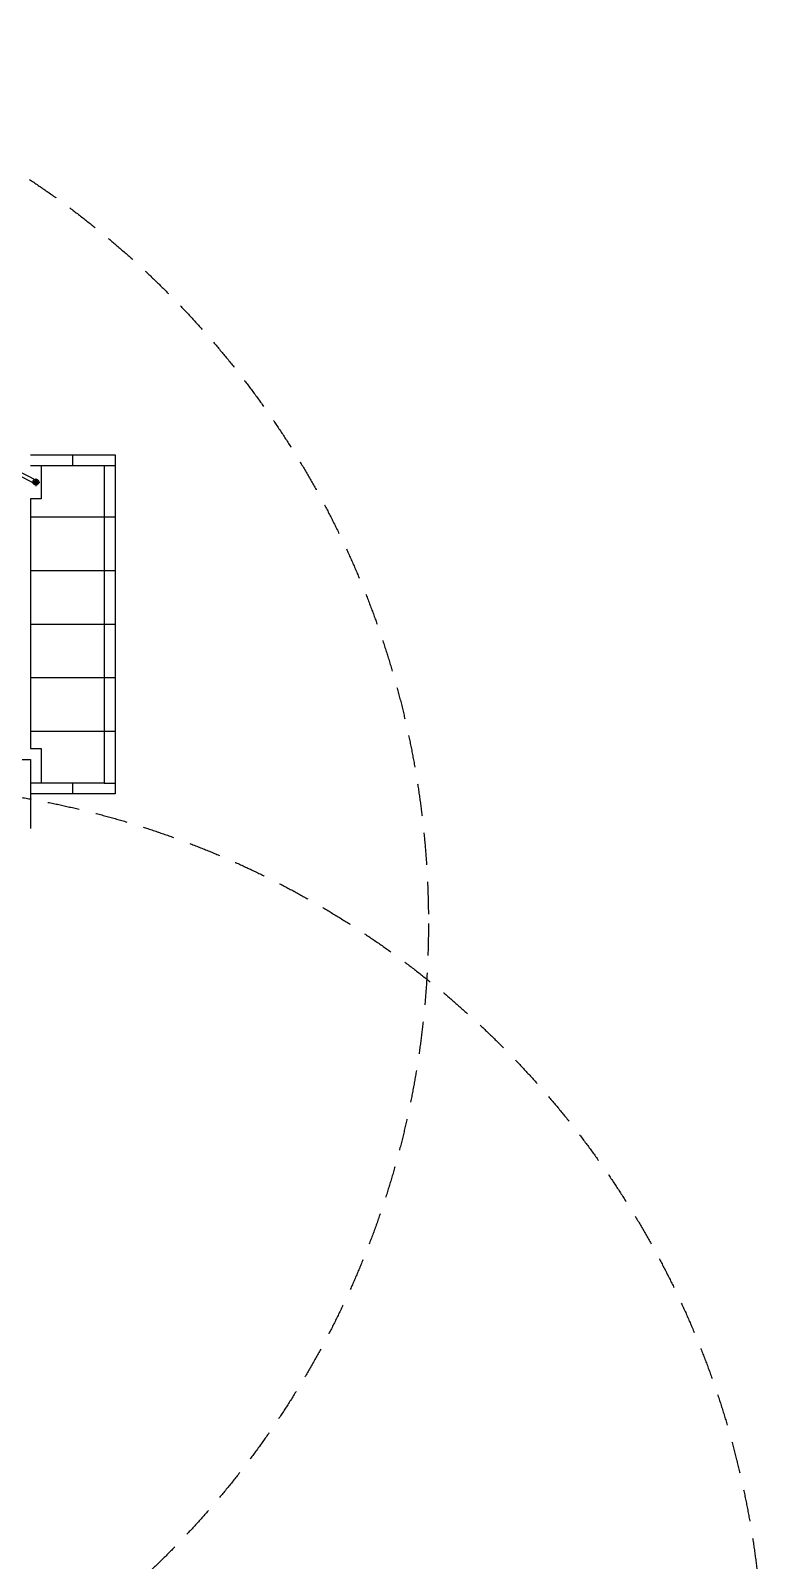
# Model space of a CAD drawing. Header units: millimetres. Extents: x 0 to 168200, y 0 to 118800.
# Drawn here: x 113260 to 133783, y 42465 to 85300 of the extents above; entities that cross this region are included whole.
import ezdxf

# ---------------------------------------------------------------- set-up
doc = ezdxf.new("R2010")
doc.units = ezdxf.units.MM
doc.header["$LTSCALE"] = 200
doc.linetypes.add('CEN-GAUN', pattern=[32.2, 30, -1, 0.2, -1])
doc.linetypes.add('HID', pattern=[2.3, 1.5, -0.8])
doc.layers.add('BACK', color=8, linetype='Continuous')
doc.layers.add('CEN', color=1, linetype='CEN-GAUN')

# ---------------------------------------------------------------- blocks, each defined once
blk = doc.blocks.new('A$C03004CA7')
at = {"layer": 'BACK'}
for p, q in [((-105, 0), (105, 0)), ((0, -105), (0, 105))]:
    blk.add_line(p, q, dxfattribs=at)
for radius in [80, 50]:
    blk.add_circle((0, 0), radius, dxfattribs=at)

msp = doc.modelspace()

# ---------------------------------------------------------------- linework, layer by layer
at = {"layer": 'BACK'}
for p, q in [((114442.5, 73125), (114442.5, 73425)), ((115325, 73125), (115625, 73125)), ((115625, 71675), (113260, 71675)), ((115625, 70175), (113260, 70175)), ((115625, 68675), (113260, 68675)), ((115625, 67175), (113260, 67175)), ((115625, 65675), (113260, 65675)), ((112935, 64895), (113260, 64895)), ((113260, 64895), (113260, 62955)), ((114442.5, 63925), (114442.5, 64225)), ((115325, 64225), (115625, 64225))]:
    msp.add_line(p, q, dxfattribs=at)
for points in [[(113260, 73425), (115625, 73425), (115625, 63925), (113260, 63925)], [(113424.6, 72700.4), (112869, 72989.1)], [(113378.5, 72611.6), (112881.1, 72870.1)], [(113260, 73125), (115325, 73125), (115325, 64225), (113260, 64225)], [(113560, 73125), (113560, 72190), (113260, 72190), (113260, 65195), (113560, 65195), (113560, 64225)]]:
    msp.add_lwpolyline(points, dxfattribs=at)
at = {"layer": 'CEN', "linetype": 'HID', "ltscale": 3}
for centre in [(99402.3, 60300), (108783.2, 39182.9)]:
    msp.add_circle(centre, 25000, dxfattribs=at)

# ---------------------------------------------------------------- block references
at = {"layer": 'BACK', "rotation": 270}
msp.add_blockref('A$C03004CA7', (113410, 72652.6), dxfattribs=at)

doc.saveas('drawing.dxf')
